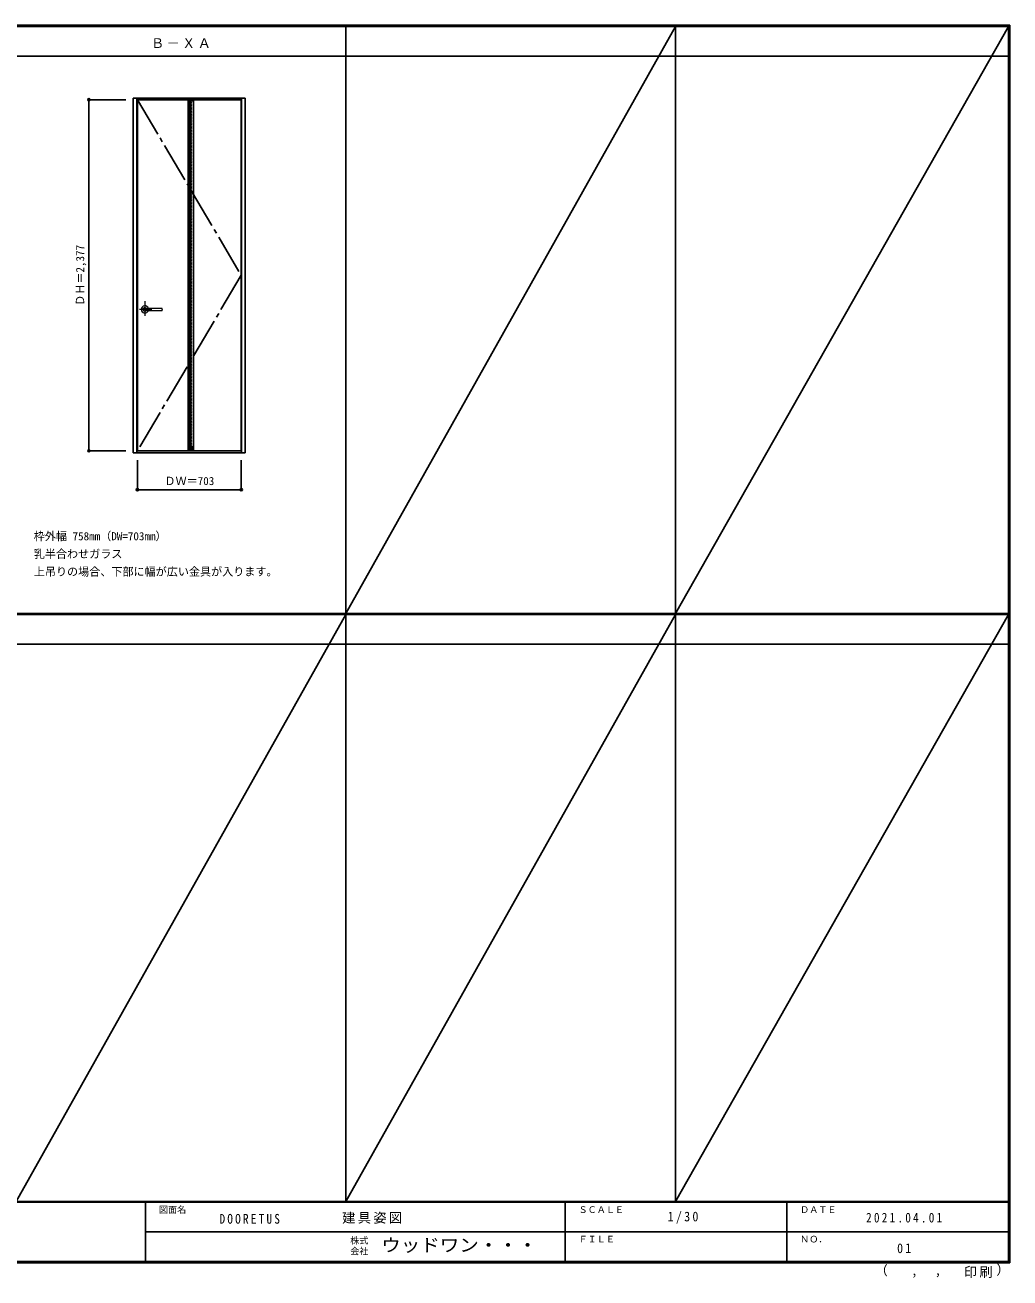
# Model space of a CAD drawing. Units: millimetres, scale not verified. Extents: x -6000 to 5700, y -4307 to 4175.
# Drawn here: x -966 to 5700, y -4307 to 4175 of the extents above; entities that cross this region are included whole.
import ezdxf
from ezdxf.enums import TextEntityAlignment as Align

# ---------------------------------------------------------------- set-up
doc = ezdxf.new("R2010")
doc.units = ezdxf.units.MM
doc.header["$LTSCALE"] = 30
doc.header["$PDMODE"] = 32
doc.header["$PDSIZE"] = 15
for name, pattern in [('CHAIN1', [8, 5, -1, 1, -1]), ('CHAIN2', [12, 9, -1, 1, -1]), ('DASHED1', [1.8, 1.2, -0.6])]:
    doc.linetypes.add(name, pattern=pattern)
for name, color, linetype in [('0-2_扉', 3, 'Continuous'), ('0-3_仕上げ', 7, 'Continuous'), ('0-4_枠', 3, 'Continuous'), ('0-7', 7, 'CHAIN2'), ('0-A_文字', 7, 'Continuous'), ('0-B_寸法', 7, 'Continuous'), ('0-C_ハッチ', 4, 'DASHED1'), ('F-1_枠', 6, 'Continuous'), ('F-A_文字', 7, 'Continuous')]:
    doc.layers.add(name, color=color, linetype=linetype)
doc.layers.add('0-5_レバー', color=7, linetype='Continuous', lineweight=18)
doc.styles.add('ＭＳ ゴシック', font='')
doc.styles.get('ＭＳ ゴシック').set_extended_font_data('MS Gothic')

msp = doc.modelspace()

# ---------------------------------------------------------------- linework, layer by layer
at = {"layer": '0-2_扉'}
for p, q in [((-205.2, 3669.25), (497.8, 3669.25)), ((-205.2, 1292.25), (-205.2, 3669.25)), ((497.8, 1292.25), (497.8, 3669.25)), ((-205.2, 1292.25), (497.8, 1292.25))]:
    msp.add_line(p, q, dxfattribs=at)
at = {"layer": '0-3_仕上げ', "color": 3}
for p, q in [((137.3, 3669.25), (137.3, 1292.25)), ((175.3, 3669.25), (175.3, 1292.25))]:
    msp.add_line(p, q, dxfattribs=at)
at = {"layer": '0-3_仕上げ'}
for p, q in [((137.3, 3661.25), (175.3, 3661.25)), ((137.3, 1300.25), (175.3, 1300.25))]:
    msp.add_line(p, q, dxfattribs=at)
at = {"layer": '0-4_枠'}
for p, q in [((-234.2, 1279.25), (-234.2, 3679.25)), ((-234.2, 3679.25), (523.8, 3679.25)), ((-210.2, 1279.25), (-210.2, 3679.25)), ((499.8, 1279.25), (499.8, 3679.25)), ((523.8, 1279.25), (523.8, 3679.25)), ((-234.2, 1279.25), (523.8, 1279.25))]:
    msp.add_line(p, q, dxfattribs=at)
at = {"layer": '0-5_レバー', "color": 4, "linetype": 'CHAIN1'}
for p, q in [((-154.7, 2306.21), (-154.7, 2206.36)), ((-107.9, 2249.75), (-190.92, 2249.75))]:
    msp.add_line(p, q, dxfattribs=at)
at = {"layer": '0-5_レバー'}
for q in [(-37.7, 2255.24), (-37.7, 2244.25)]:
    msp.add_line((-37.7, 2249.75), q, dxfattribs=at)
for points in [[(-144.74, 2256.74), (-145.51, 2257.53), (-147.48, 2258.9), (-149.73, 2259.91), (-152.16, 2260.54), (-154.7, 2260.75), (-157.24, 2260.54), (-159.67, 2259.91), (-161.92, 2258.9), (-163.89, 2257.53), (-165.51, 2255.86), (-166.71, 2253.96), (-167.45, 2251.9), (-167.7, 2249.75), (-167.45, 2247.6), (-166.71, 2245.54), (-165.51, 2243.64), (-163.89, 2241.97), (-161.92, 2240.6), (-159.67, 2239.59), (-157.24, 2238.96), (-154.7, 2238.75), (-152.16, 2238.96), (-149.73, 2239.59), (-147.48, 2240.6), (-145.51, 2241.97), (-144.74, 2242.76)], [(-39.2, 2256.75), (-48.93, 2256.75), (-59.11, 2256.75), (-68.71, 2256.75), (-77.7, 2256.75), (-86.11, 2256.75), (-93.92, 2256.75), (-100.74, 2256.75), (-107.04, 2256.75), (-112.8, 2256.75), (-118.05, 2256.75), (-122.84, 2256.75), (-127.5, 2256.75), (-131.7, 2256.75), (-135.45, 2256.75), (-137.45, 2256.75), (-139.3, 2256.75), (-141.31, 2256.74), (-143.72, 2256.74), (-145.21, 2256.74), (-146.75, 2256.74), (-148.27, 2256.74), (-149.37, 2256.74), (-149.83, 2256.74), (-149.83, 2256.73)], [(-149.68, 2242.76), (-149.55, 2242.76), (-149.11, 2242.76), (-148.39, 2242.76), (-147.37, 2242.76), (-146.11, 2242.76), (-144.76, 2242.76), (-141.9, 2242.76), (-138.92, 2242.75), (-135.9, 2242.75), (-132.86, 2242.75), (-129.79, 2242.75), (-126.71, 2242.75), (-122.71, 2242.75), (-118.3, 2242.75), (-113.33, 2242.75), (-107.8, 2242.75), (-101.71, 2242.75), (-95.06, 2242.75), (-87.85, 2242.75), (-79.26, 2242.75), (-70, 2242.75), (-60.06, 2242.75), (-49.45, 2242.75), (-39.2, 2242.75)], [(-39.2, 2256.75), (-48.28, 2256.75), (-48.68, 2256.75)]]:
    msp.add_lwpolyline(points, dxfattribs=at)
for centre, radius, start, end in [((-154.7, 2249.75), 24.55, 16.59952, 343.36736), ((-39.2, 2255.25), 1.5, 0.00847, 89.9163), ((-39.2, 2255.25), 1.5, 360, 90.17419), ((-39.2, 2244.25), 1.5, 270.16419, 0), ((-39.2, 2244.25), 1.5, 269.91059, 359.99153)]:
    msp.add_arc(centre, radius, start, end, dxfattribs=at)
at = {"layer": '0-7'}
msp.add_lwpolyline([(-205.2, 3669.25), (497.8, 2480.75), (-205.2, 1292.25)], dxfattribs=at)
at = {"layer": '0-B_寸法', "color": 4}
for p, q in [((-534.2, 3669.25), (-284.2, 3669.25)), ((-534.2, 3669.25), (-534.2, 1292.25)), ((-534.2, 1292.25), (-284.2, 1292.25)), ((-205.2, 1029.25), (-205.2, 1229.25)), ((497.8, 1029.25), (497.8, 1229.25)), ((-205.2, 1029.25), (497.8, 1029.25))]:
    msp.add_line(p, q, dxfattribs=at)
at = {"layer": '0-B_寸法'}
for p in [(-534.2, 3669.25), (-534.2, 1292.25), (-205.2, 1029.25), (497.8, 1029.25)]:
    msp.add_point(p, dxfattribs=at)
at = {"layer": '0-C_ハッチ'}
for p, q in [((137.3, 3656.14), (142.41, 3661.25)), ((137.3, 3646.24), (152.31, 3661.25)), ((137.3, 3636.34), (162.21, 3661.25)), ((137.3, 3626.44), (172.11, 3661.25)), ((137.3, 3616.54), (175.3, 3654.54)), ((137.3, 3606.64), (175.3, 3644.64)), ((137.3, 3596.74), (175.3, 3634.74)), ((137.3, 3586.84), (175.3, 3624.84)), ((137.3, 3576.94), (175.3, 3614.94)), ((137.3, 3567.04), (175.3, 3605.04)), ((137.3, 3557.14), (175.3, 3595.14)), ((137.3, 3547.24), (175.3, 3585.24)), ((137.3, 3537.34), (175.3, 3575.34)), ((137.3, 3527.44), (175.3, 3565.44)), ((137.3, 3517.54), (175.3, 3555.54)), ((137.3, 3507.64), (175.3, 3545.64)), ((137.3, 3497.74), (175.3, 3535.74)), ((137.3, 3487.85), (175.3, 3525.85)), ((137.3, 3477.95), (175.3, 3515.95)), ((137.3, 3468.05), (175.3, 3506.05)), ((137.3, 3458.15), (175.3, 3496.15)), ((137.3, 3448.25), (175.3, 3486.25)), ((137.3, 3438.35), (175.3, 3476.35)), ((137.3, 3428.45), (175.3, 3466.45)), ((137.3, 3418.55), (175.3, 3456.55)), ((137.3, 3408.65), (175.3, 3446.65)), ((137.3, 3398.75), (175.3, 3436.75)), ((137.3, 3388.85), (175.3, 3426.85)), ((137.3, 3378.95), (175.3, 3416.95)), ((137.3, 3369.05), (175.3, 3407.05)), ((137.3, 3359.15), (175.3, 3397.15)), ((137.3, 3349.25), (175.3, 3387.25)), ((137.3, 3339.35), (175.3, 3377.35)), ((137.3, 3329.45), (175.3, 3367.45)), ((137.3, 3319.55), (175.3, 3357.55)), ((137.3, 3309.65), (175.3, 3347.65)), ((137.3, 3299.75), (175.3, 3337.75)), ((137.3, 3289.86), (175.3, 3327.86)), ((137.3, 3279.96), (175.3, 3317.96)), ((137.3, 3270.06), (175.3, 3308.06)), ((137.3, 3260.16), (175.3, 3298.16)), ((137.3, 3250.26), (175.3, 3288.26)), ((137.3, 3240.36), (175.3, 3278.36)), ((137.3, 3230.46), (175.3, 3268.46)), ((137.3, 3220.56), (175.3, 3258.56)), ((137.3, 3210.66), (175.3, 3248.66)), ((137.3, 3200.76), (175.3, 3238.76)), ((137.3, 3190.86), (175.3, 3228.86)), ((137.3, 3180.96), (175.3, 3218.96)), ((137.3, 3171.06), (175.3, 3209.06)), ((137.3, 3161.16), (175.3, 3199.16)), ((137.3, 3151.26), (175.3, 3189.26)), ((137.3, 3141.36), (175.3, 3179.36)), ((137.3, 3131.46), (175.3, 3169.46)), ((137.3, 3121.56), (175.3, 3159.56)), ((137.3, 3111.66), (175.3, 3149.66)), ((137.3, 3101.77), (175.3, 3139.77)), ((137.3, 3091.87), (175.3, 3129.87)), ((137.3, 3081.97), (175.3, 3119.97)), ((137.3, 3072.07), (175.3, 3110.07)), ((137.3, 3062.17), (175.3, 3100.17)), ((137.3, 3052.27), (175.3, 3090.27)), ((137.3, 3042.37), (175.3, 3080.37)), ((137.3, 3032.47), (175.3, 3070.47)), ((137.3, 3022.57), (175.3, 3060.57)), ((137.3, 3012.67), (175.3, 3050.67)), ((137.3, 3002.77), (175.3, 3040.77)), ((137.3, 2992.87), (175.3, 3030.87)), ((137.3, 2982.97), (175.3, 3020.97)), ((137.3, 2973.07), (175.3, 3011.07)), ((137.3, 2963.17), (175.3, 3001.17)), ((137.3, 2953.27), (175.3, 2991.27)), ((137.3, 2943.37), (175.3, 2981.37)), ((137.3, 2933.47), (175.3, 2971.47)), ((137.3, 2923.57), (175.3, 2961.57)), ((137.3, 2913.67), (175.3, 2951.67)), ((137.3, 2903.78), (175.3, 2941.78)), ((137.3, 2893.88), (175.3, 2931.88)), ((137.3, 2883.98), (175.3, 2921.98)), ((137.3, 2874.08), (175.3, 2912.08)), ((137.3, 2864.18), (175.3, 2902.18)), ((137.3, 2854.28), (175.3, 2892.28)), ((137.3, 2844.38), (175.3, 2882.38)), ((137.3, 2834.48), (175.3, 2872.48)), ((137.3, 2824.58), (175.3, 2862.58)), ((137.3, 2814.68), (175.3, 2852.68)), ((137.3, 2804.78), (175.3, 2842.78)), ((137.3, 2794.88), (175.3, 2832.88)), ((137.3, 2784.98), (175.3, 2822.98)), ((137.3, 2775.08), (175.3, 2813.08)), ((137.3, 2765.18), (175.3, 2803.18)), ((137.3, 2755.28), (175.3, 2793.28)), ((137.3, 2745.38), (175.3, 2783.38)), ((137.3, 2735.48), (175.3, 2773.48)), ((137.3, 2725.58), (175.3, 2763.58)), ((137.3, 2715.68), (175.3, 2753.68)), ((137.3, 2705.79), (175.3, 2743.79)), ((137.3, 2695.89), (175.3, 2733.89)), ((137.3, 2685.99), (175.3, 2723.99)), ((137.3, 2676.09), (175.3, 2714.09)), ((137.3, 2666.19), (175.3, 2704.19)), ((137.3, 2656.29), (175.3, 2694.29)), ((137.3, 2646.39), (175.3, 2684.39)), ((137.3, 2636.49), (175.3, 2674.49)), ((137.3, 2626.59), (175.3, 2664.59)), ((137.3, 2616.69), (175.3, 2654.69)), ((137.3, 2606.79), (175.3, 2644.79)), ((137.3, 2596.89), (175.3, 2634.89)), ((137.3, 2586.99), (175.3, 2624.99)), ((137.3, 2577.09), (175.3, 2615.09)), ((137.3, 2567.19), (175.3, 2605.19)), ((137.3, 2557.29), (175.3, 2595.29)), ((137.3, 2547.39), (175.3, 2585.39)), ((137.3, 2537.49), (175.3, 2575.49)), ((137.3, 2527.59), (175.3, 2565.59)), ((137.3, 2517.69), (175.3, 2555.69)), ((137.3, 2507.8), (175.3, 2545.8)), ((137.3, 2497.9), (175.3, 2535.9)), ((137.3, 2488), (175.3, 2526)), ((137.3, 2478.1), (175.3, 2516.1)), ((137.3, 2468.2), (175.3, 2506.2)), ((137.3, 2458.3), (175.3, 2496.3)), ((137.3, 2448.4), (175.3, 2486.4)), ((137.3, 2438.5), (175.3, 2476.5)), ((137.3, 2428.6), (175.3, 2466.6)), ((137.3, 2418.7), (175.3, 2456.7)), ((137.3, 2408.8), (175.3, 2446.8)), ((137.3, 2398.9), (175.3, 2436.9)), ((137.3, 2389), (175.3, 2427)), ((137.3, 2379.1), (175.3, 2417.1)), ((137.3, 2369.2), (175.3, 2407.2)), ((137.3, 2359.3), (175.3, 2397.3)), ((137.3, 2349.4), (175.3, 2387.4)), ((137.3, 2339.5), (175.3, 2377.5)), ((137.3, 2329.6), (175.3, 2367.6)), ((137.3, 2319.7), (175.3, 2357.7)), ((137.3, 2309.81), (175.3, 2347.81)), ((137.3, 2299.91), (175.3, 2337.91)), ((137.3, 2290.01), (175.3, 2328.01)), ((137.3, 2280.11), (175.3, 2318.11)), ((137.3, 2270.21), (175.3, 2308.21)), ((137.3, 2260.31), (175.3, 2298.31)), ((137.3, 2250.41), (175.3, 2288.41)), ((137.3, 2240.51), (175.3, 2278.51)), ((137.3, 2230.61), (175.3, 2268.61)), ((137.3, 2220.71), (175.3, 2258.71)), ((137.3, 2210.81), (175.3, 2248.81)), ((137.3, 2200.91), (175.3, 2238.91)), ((137.3, 2191.01), (175.3, 2229.01)), ((137.3, 2181.11), (175.3, 2219.11)), ((137.3, 2171.21), (175.3, 2209.21)), ((137.3, 2161.31), (175.3, 2199.31)), ((137.3, 2151.41), (175.3, 2189.41)), ((137.3, 2141.51), (175.3, 2179.51)), ((137.3, 2131.61), (175.3, 2169.61)), ((137.3, 2121.72), (175.3, 2159.72)), ((137.3, 2111.82), (175.3, 2149.82)), ((137.3, 2101.92), (175.3, 2139.92)), ((137.3, 2092.02), (175.3, 2130.02)), ((137.3, 2082.12), (175.3, 2120.12)), ((137.3, 2072.22), (175.3, 2110.22)), ((137.3, 2062.32), (175.3, 2100.32)), ((137.3, 2052.42), (175.3, 2090.42)), ((137.3, 2042.52), (175.3, 2080.52)), ((137.3, 2032.62), (175.3, 2070.62)), ((137.3, 2022.72), (175.3, 2060.72)), ((137.3, 2012.82), (175.3, 2050.82)), ((137.3, 2002.92), (175.3, 2040.92)), ((137.3, 1993.02), (175.3, 2031.02)), ((137.3, 1983.12), (175.3, 2021.12)), ((137.3, 1973.22), (175.3, 2011.22)), ((137.3, 1963.32), (175.3, 2001.32)), ((137.3, 1953.42), (175.3, 1991.42)), ((137.3, 1943.52), (175.3, 1981.52)), ((137.3, 1933.62), (175.3, 1971.62)), ((137.3, 1923.73), (175.3, 1961.73)), ((137.3, 1913.83), (175.3, 1951.83)), ((137.3, 1903.93), (175.3, 1941.93)), ((137.3, 1894.03), (175.3, 1932.03)), ((137.3, 1884.13), (175.3, 1922.13)), ((137.3, 1874.23), (175.3, 1912.23)), ((137.3, 1864.33), (175.3, 1902.33)), ((137.3, 1854.43), (175.3, 1892.43)), ((137.3, 1844.53), (175.3, 1882.53)), ((137.3, 1834.63), (175.3, 1872.63)), ((137.3, 1824.73), (175.3, 1862.73)), ((137.3, 1814.83), (175.3, 1852.83)), ((137.3, 1804.93), (175.3, 1842.93)), ((137.3, 1795.03), (175.3, 1833.03)), ((137.3, 1785.13), (175.3, 1823.13)), ((137.3, 1775.23), (175.3, 1813.23)), ((137.3, 1765.33), (175.3, 1803.33)), ((137.3, 1755.43), (175.3, 1793.43)), ((137.3, 1745.53), (175.3, 1783.53)), ((137.3, 1735.63), (175.3, 1773.63)), ((137.3, 1725.74), (175.3, 1763.74)), ((137.3, 1715.84), (175.3, 1753.84)), ((137.3, 1705.94), (175.3, 1743.94)), ((137.3, 1696.04), (175.3, 1734.04)), ((137.3, 1686.14), (175.3, 1724.14)), ((137.3, 1676.24), (175.3, 1714.24)), ((137.3, 1666.34), (175.3, 1704.34)), ((137.3, 1656.44), (175.3, 1694.44)), ((137.3, 1646.54), (175.3, 1684.54)), ((137.3, 1636.64), (175.3, 1674.64)), ((137.3, 1626.74), (175.3, 1664.74)), ((137.3, 1616.84), (175.3, 1654.84)), ((137.3, 1606.94), (175.3, 1644.94)), ((137.3, 1597.04), (175.3, 1635.04)), ((137.3, 1587.14), (175.3, 1625.14)), ((137.3, 1577.24), (175.3, 1615.24)), ((137.3, 1567.34), (175.3, 1605.34)), ((137.3, 1557.44), (175.3, 1595.44)), ((137.3, 1547.54), (175.3, 1585.54)), ((137.3, 1537.64), (175.3, 1575.64)), ((137.3, 1527.75), (175.3, 1565.75)), ((137.3, 1517.85), (175.3, 1555.85)), ((137.3, 1507.95), (175.3, 1545.95)), ((137.3, 1498.05), (175.3, 1536.05)), ((137.3, 1488.15), (175.3, 1526.15)), ((137.3, 1478.25), (175.3, 1516.25)), ((137.3, 1468.35), (175.3, 1506.35)), ((137.3, 1458.45), (175.3, 1496.45)), ((137.3, 1448.55), (175.3, 1486.55)), ((137.3, 1438.65), (175.3, 1476.65)), ((137.3, 1428.75), (175.3, 1466.75)), ((137.3, 1418.85), (175.3, 1456.85)), ((137.3, 1408.95), (175.3, 1446.95)), ((137.3, 1399.05), (175.3, 1437.05)), ((137.3, 1389.15), (175.3, 1427.15)), ((137.3, 1379.25), (175.3, 1417.25)), ((137.3, 1369.35), (175.3, 1407.35)), ((137.3, 1359.45), (175.3, 1397.45)), ((137.3, 1349.55), (175.3, 1387.55)), ((137.3, 1339.65), (175.3, 1377.65)), ((137.3, 1329.76), (175.3, 1367.76)), ((137.3, 1319.86), (175.3, 1357.86)), ((137.3, 1309.96), (175.3, 1347.96)), ((137.49, 1300.25), (175.3, 1338.06)), ((147.39, 1300.25), (175.3, 1328.16)), ((157.29, 1300.25), (175.3, 1318.26)), ((167.19, 1300.25), (175.3, 1308.36))]:
    msp.add_line(p, q, dxfattribs=at)
at = {"layer": 'F-1_枠'}
for p, q in [((-6000, 4175), (5700, 4175)), ((-6000, 4170), (5700, 4170)), ((-6000, 4165), (5700, 4165)), ((1204.8, 4175), (1204.8, -3790)), ((3436.4, 4175), (3436.4, -3790)), ((5690, 4175), (5690, -4205)), ((5695, 4175), (5695, -4205)), ((5700, 4175), (5700, -4205)), ((-6000, 3965), (5700, 3965)), ((-6000, 190.5), (5700, 190.5)), ((-6000, 187.5), (5700, 187.5)), ((-6000, 184.5), (5700, 184.5)), ((-6000, -15.5), (5700, -15.5)), ((5700, -3790), (-6000, -3790)), ((5700, -3795), (-6000, -3795)), ((-150, -3795), (-150, -4195)), ((2690, -3795), (2690, -4195)), ((4190, -3795), (4190, -4195)), ((-150, -3995), (5690, -3995.01)), ((5700, -4195), (-6000, -4195)), ((5700, -4200), (-6000, -4200)), ((5700, -4205), (-6000, -4205))]:
    msp.add_line(p, q, dxfattribs=at)
at = {"layer": 'F-A_文字'}
for p, q in [((1204.8, 190.5), (3436.4, 4165)), ((3436.4, 190.5), (5690, 4165)), ((-1026.8, -3790), (1204.8, 184.5)), ((1204.8, -3790), (3436.4, 184.5)), ((3436.4, -3790), (5690, 184.5))]:
    msp.add_line(p, q, dxfattribs=at)

# ---------------------------------------------------------------- texts
at = {"layer": '0-A_文字', "style": 'ＭＳ ゴシック'}
for s, p in [('枠外幅 758mm（DW=703mm）', (-906.8, 670.5)), ('乳半合わせガラス', (-906.8, 550.5)), ('上吊りの場合、下部に幅が広い金具が入ります。', (-906.8, 430.5))]:
    msp.add_text(s, height=54.99, dxfattribs=at).set_placement(p, align=Align.BOTTOM_LEFT)
at = {"layer": '0-A_文字', "insert": (-113.5, 4020), "char_height": 65.98, "attachment_point": 7, "style": 'ＭＳ ゴシック'}
msp.add_mtext('\\T1.17;Ｂ－ＸＡ', dxfattribs=at)
at = {"layer": '0-B_寸法', "style": 'ＭＳ ゴシック'}
msp.add_text('ＤＨ＝2,377', height=54.99, rotation=90, dxfattribs=at).set_placement((-549.2, 2274.5), align=Align.BOTTOM_LEFT)
msp.add_text('ＤＷ＝703', height=54.99, dxfattribs=at).set_placement((-22.45, 1044.25), align=Align.BOTTOM_LEFT)
at = {"layer": 'F-A_文字', "style": 'ＭＳ ゴシック'}
for s, height, p in [('図面名', 43.99, (-60, -3880)), ('ＳＣＡＬＥ', 43.99, (2780, -3880)), ('ＤＡＴＥ', 43.99, (4280, -3880)), ('株式', 43.99, (1235, -4089)), ('ＦＩＬＥ', 43.99, (2780, -4080)), ('ＮＯ．', 43.99, (4280, -4080)), ('会社', 43.99, (1235, -4161)), ('（', 65.98, (4784.03, -4308.31)), ('）', 65.98, (5608.4, -4304.13)), (',', 65.98, (5031.28, -4308.31)), (',', 65.98, (5190.2, -4305.53))]:
    msp.add_text(s, height=height, dxfattribs=at).set_placement(p, align=Align.BOTTOM_LEFT)
at = {"layer": 'F-A_文字', "style": 'ＭＳ ゴシック', "width": 1.1}
msp.add_text('ウッドワン・・・', height=87.98, dxfattribs=at).set_placement((1445, -4155), align=Align.BOTTOM_LEFT)
at = {"layer": 'F-A_文字', "char_height": 65.98, "attachment_point": 7, "style": 'ＭＳ ゴシック'}
for s, insert in [('\\T1.39;\\W0.85;DOORETUS', (350, -3940.79)), ('\\T1.17;建具姿図', (1180.42, -3940)), ('\\T1.38;\\W0.9;1/30', (3383.75, -3940)), ('\\T1.39;\\W0.85;2021.04.01', (4726.25, -3932.5)), ('\\T1.36;\\W0.9;01', (4936.25, -4140)), ('\\T1.17;印刷', (5388.15, -4306.92))]:
    msp.add_mtext(s, dxfattribs=dict(at, insert=insert))

doc.saveas('drawing.dxf')
